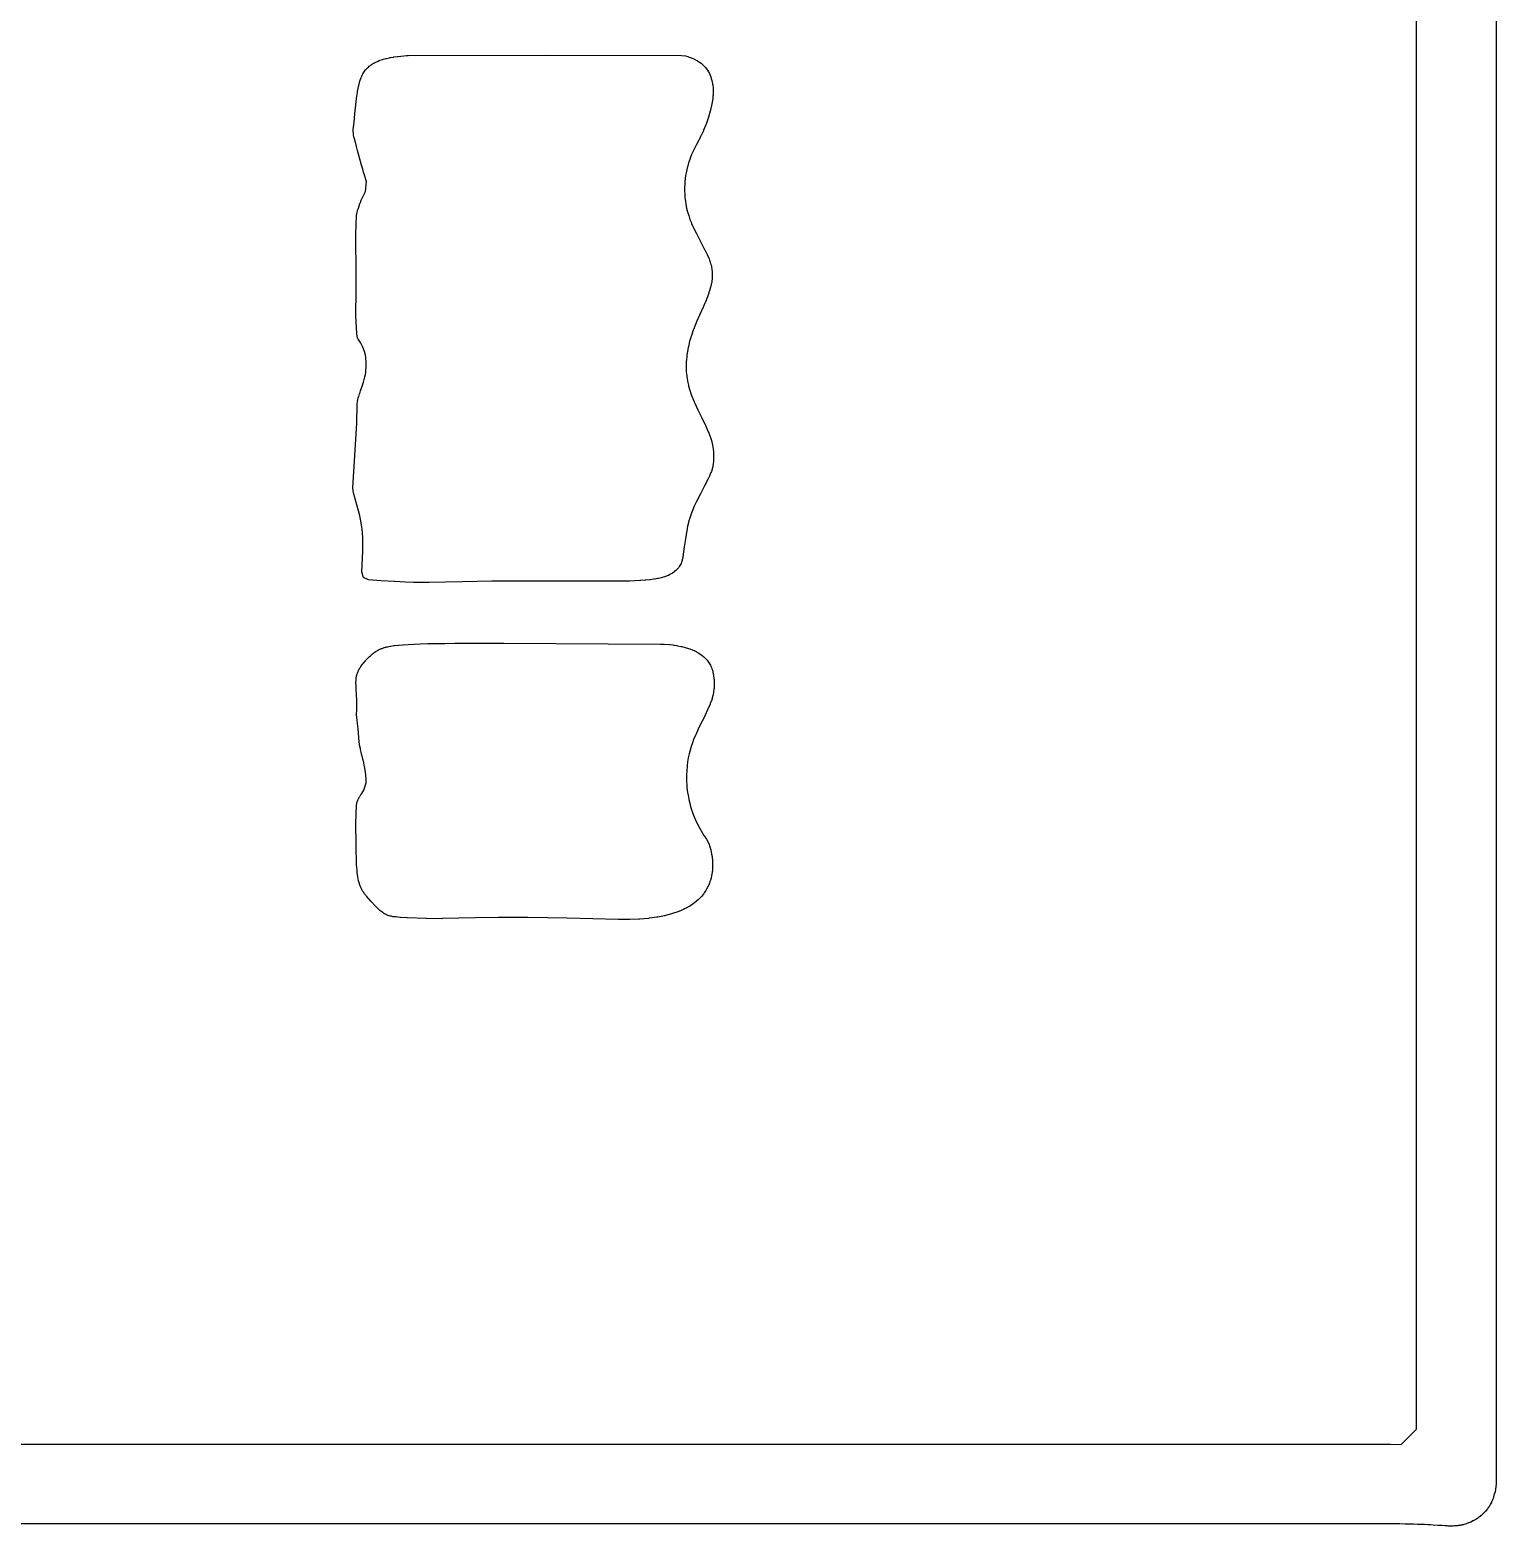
# Model space of a CAD drawing. Header units: millimetres. Extents: x 73.6 to 173.5, y -158 to -94.8.
# Drawn here: x 169.609 to 173, y -141.14 to -137.679 of the extents above; entities that cross this region are included whole.
import ezdxf

# ---------------------------------------------------------------- set-up
doc = ezdxf.new("R2010")
doc.units = ezdxf.units.MM
doc.layers.add('F.Mask', color=201, linetype='CONTINUOUS', true_color=0xd864ff)

msp = doc.modelspace()

# ---------------------------------------------------------------- linework, layer by layer
at = {"layer": 'F.Mask', "linetype": 'CONTINUOUS'}
for p, q in [((172.815741, -140.915446), (172.815741, -135.568251)), ((172.999747, -135.565661), (172.999747, -141.042421)), ((170.384101, -137.773323), (170.385648, -137.771343)), ((170.385648, -137.771343), (170.387875, -137.768761)), ((170.387875, -137.768761), (170.389653, -137.766894)), ((170.389653, -137.766894), (170.391923, -137.764715)), ((170.391923, -137.764715), (170.393922, -137.762961)), ((170.393922, -137.762961), (170.39662, -137.76082)), ((170.39662, -137.76082), (170.398993, -137.759119)), ((170.398993, -137.759119), (170.401526, -137.757465)), ((170.401526, -137.757465), (170.404491, -137.755706)), ((170.404491, -137.755706), (170.406955, -137.754376)), ((170.406955, -137.754376), (170.41058, -137.752601)), ((170.41058, -137.752601), (170.412859, -137.751584)), ((170.412859, -137.751584), (170.41719, -137.749832)), ((170.41719, -137.749832), (170.419329, -137.749049)), ((170.419329, -137.749049), (170.424453, -137.747361)), ((170.424453, -137.747361), (170.426315, -137.746805)), ((170.426315, -137.746805), (170.432341, -137.745189)), ((170.432341, -137.745189), (170.43387, -137.744817)), ((170.43387, -137.744817), (170.440789, -137.743303)), ((170.440789, -137.743303), (170.442134, -137.743038)), ((170.442134, -137.743038), (170.449903, -137.741669)), ((170.449903, -137.741669), (170.451067, -137.741486)), ((170.451067, -137.741486), (170.459506, -137.740302)), ((170.459506, -137.740302), (170.461012, -137.740125)), ((170.461012, -137.740125), (170.480474, -137.738267)), ((170.480474, -137.738267), (170.483686, -137.73811)), ((170.483686, -137.73811), (170.799288, -137.737253)), ((170.799288, -137.737253), (170.799315, -137.737253)), ((170.799315, -137.737253), (171.116228, -137.738055)), ((171.116228, -137.738055), (171.125011, -137.739202)), ((171.125011, -137.739202), (171.130782, -137.740719)), ((171.130782, -137.740719), (171.134019, -137.741741)), ((171.134019, -137.741741), (171.140833, -137.744264)), ((171.140833, -137.744264), (171.144294, -137.745761)), ((171.144294, -137.745761), (171.149857, -137.748533)), ((171.149857, -137.748533), (171.15337, -137.750546)), ((171.15337, -137.750546), (171.157831, -137.753456)), ((171.157831, -137.753456), (171.161319, -137.756056)), ((171.161319, -137.756056), (171.164901, -137.75909)), ((171.164901, -137.75909), (171.168088, -137.762158)), ((171.168088, -137.762158), (171.171029, -137.76537)), ((171.171029, -137.76537), (171.173777, -137.768779)), ((171.173777, -137.768779), (171.176199, -137.7722)), ((170.369716, -137.807203), (170.372337, -137.797429)), ((170.372337, -137.797429), (170.373182, -137.794725)), ((170.373182, -137.794725), (170.374408, -137.791293)), ((170.374408, -137.791293), (170.375274, -137.789107)), ((170.375274, -137.789107), (170.376668, -137.78591)), ((170.376668, -137.78591), (170.37785, -137.78346)), ((170.37785, -137.78346), (170.379292, -137.78075)), ((170.379292, -137.78075), (170.380758, -137.778252)), ((170.380758, -137.778252), (170.382256, -137.775923)), ((170.382256, -137.775923), (170.384101, -137.773323)), ((171.176199, -137.7722), (171.178448, -137.775828)), ((171.178448, -137.775828), (171.180471, -137.779583)), ((171.180471, -137.779583), (171.18216, -137.783201)), ((171.18216, -137.783201), (171.183835, -137.787394)), ((171.183835, -137.787394), (171.185018, -137.79088)), ((171.185018, -137.79088), (171.186345, -137.795588)), ((171.186345, -137.795588), (171.187086, -137.798783)), ((171.187086, -137.798783), (171.188039, -137.803998)), ((171.188039, -137.803998), (171.18844, -137.806862)), ((170.361009, -137.872826), (170.364665, -137.838168)), ((170.364665, -137.838168), (170.364788, -137.837152)), ((170.364788, -137.837152), (170.36667, -137.823266)), ((170.36667, -137.823266), (170.36694, -137.821578)), ((170.36694, -137.821578), (170.3691, -137.809924)), ((170.3691, -137.809924), (170.369716, -137.807203)), ((171.187942, -137.840631), (171.186917, -137.847378)), ((171.188161, -137.838895), (171.187942, -137.840631)), ((171.188847, -137.832084), (171.188161, -137.838895)), ((171.18844, -137.806862), (171.189, -137.812563)), ((171.188989, -137.830119), (171.188847, -137.832084)), ((171.189269, -137.823594), (171.188989, -137.830119)), ((171.189, -137.812563), (171.189159, -137.815203)), ((171.189159, -137.815203), (171.189293, -137.821298)), ((171.189293, -137.821298), (171.189269, -137.823594)), ((170.358826, -137.893017), (170.361009, -137.872826)), ((171.182672, -137.866666), (171.178446, -137.880988)), ((171.183285, -137.86428), (171.182672, -137.866666)), ((171.186509, -137.849583), (171.183285, -137.86428)), ((171.186917, -137.847378), (171.186509, -137.849583)), ((170.356796, -137.909276), (170.358826, -137.893017)), ((170.357647, -137.922326), (170.356796, -137.909276)), ((171.172346, -137.898091), (171.16715, -137.910746)), ((171.172928, -137.896578), (171.172346, -137.898091)), ((171.177833, -137.882869), (171.172928, -137.896578)), ((171.178446, -137.880988), (171.177833, -137.882869)), ((170.359157, -137.928131), (170.357647, -137.922326)), ((170.359158, -137.928131), (170.359157, -137.928131)), ((170.359196, -137.928277), (170.359158, -137.928131)), ((170.361898, -137.938571), (170.359196, -137.928277)), ((170.361916, -137.938636), (170.361898, -137.938571)), ((170.364577, -137.94872), (170.361916, -137.938636)), ((171.156166, -137.933989), (171.15021, -137.945122)), ((171.156655, -137.93304), (171.156166, -137.933989)), ((171.161121, -137.924001), (171.156655, -137.93304)), ((171.161574, -137.923046), (171.161121, -137.924001)), ((171.166636, -137.911935), (171.161574, -137.923046)), ((171.16715, -137.910746), (171.166636, -137.911935)), ((170.36463, -137.948923), (170.364577, -137.94872)), ((170.367043, -137.957936), (170.36463, -137.948923)), ((170.367064, -137.958014), (170.367043, -137.957936)), ((170.371548, -137.974571), (170.367064, -137.958014)), ((170.371582, -137.974696), (170.371548, -137.974571)), ((170.375525, -137.988997), (170.371582, -137.974696)), ((171.13588, -137.976433), (171.132949, -137.985074)), ((171.136349, -137.975147), (171.13588, -137.976433)), ((171.139552, -137.966953), (171.136349, -137.975147)), ((171.142863, -137.959437), (171.139552, -137.966953)), ((171.14586, -137.953243), (171.142863, -137.959437)), ((171.15021, -137.945123), (171.14586, -137.953243)), ((171.15021, -137.945122), (171.15021, -137.945123)), ((170.375531, -137.989021), (170.375525, -137.988997)), ((170.378941, -138.00116), (170.375531, -137.989021)), ((170.378954, -138.001202), (170.378941, -138.00116)), ((170.381809, -138.011194), (170.378954, -138.001202)), ((170.381883, -138.01145), (170.381809, -138.011194)), ((170.3873, -138.030116), (170.381883, -138.01145)), ((171.126828, -138.009175), (171.125693, -138.015583)), ((171.129378, -137.997748), (171.126828, -138.009175)), ((171.129786, -137.996131), (171.129378, -137.997748)), ((171.132488, -137.98656), (171.129786, -137.996131)), ((171.132949, -137.985074), (171.132488, -137.98656)), ((170.385201, -138.052773), (170.3873, -138.030116)), ((171.123174, -138.043631), (171.123167, -138.051137)), ((171.123449, -138.036303), (171.123174, -138.043631)), ((171.123989, -138.0292), (171.123449, -138.036303)), ((171.124746, -138.022255), (171.123989, -138.0292)), ((171.125693, -138.015583), (171.124746, -138.022255)), ((170.37088, -138.085114), (170.373056, -138.078967)), ((170.373056, -138.078967), (170.373502, -138.077774)), ((170.373502, -138.077774), (170.37543, -138.072893)), ((170.37543, -138.072893), (170.376035, -138.071456)), ((170.376035, -138.071456), (170.377718, -138.067694)), ((170.377718, -138.067694), (170.378428, -138.0662)), ((170.378428, -138.0662), (170.385201, -138.052773)), ((171.123167, -138.051137), (171.12345, -138.058857)), ((171.12345, -138.058857), (171.124056, -138.066736)), ((171.124056, -138.066736), (171.125003, -138.074774)), ((171.125003, -138.074774), (171.126312, -138.082967)), ((170.362806, -138.151344), (170.364852, -138.108396)), ((170.364852, -138.108396), (170.366182, -138.100374)), ((170.366182, -138.100374), (170.367876, -138.094505)), ((170.367876, -138.094505), (170.368143, -138.093628)), ((170.368143, -138.093628), (170.370514, -138.086201)), ((170.370514, -138.086201), (170.37088, -138.085114)), ((171.126312, -138.082967), (171.128015, -138.091342)), ((171.128015, -138.091342), (171.130129, -138.099806)), ((171.130129, -138.099806), (171.132683, -138.108439)), ((171.132683, -138.108439), (171.135712, -138.117228)), ((171.135712, -138.117228), (171.138938, -138.125411)), ((170.362767, -138.153295), (170.362806, -138.151344)), ((171.138938, -138.125411), (171.139471, -138.126677)), ((171.139471, -138.126677), (171.143221, -138.135043)), ((171.143221, -138.135043), (171.150555, -138.150041)), ((171.150555, -138.150041), (171.15755, -138.163606)), ((170.363462, -138.24547), (170.362767, -138.153295)), ((171.15755, -138.163606), (171.16962, -138.186529)), ((171.16962, -138.186529), (171.170008, -138.187288)), ((171.170008, -138.187288), (171.174675, -138.196722)), ((171.174675, -138.196722), (171.175337, -138.198138)), ((171.175337, -138.198138), (171.179074, -138.206608)), ((171.179074, -138.206608), (171.179751, -138.208252)), ((171.179751, -138.208252), (171.18107, -138.2117)), ((171.18107, -138.2117), (171.181562, -138.213074)), ((171.181562, -138.213074), (171.182729, -138.216543)), ((171.182729, -138.216543), (171.18324, -138.218195)), ((171.18324, -138.218195), (171.184159, -138.221442)), ((170.363388, -138.283173), (170.363462, -138.24547)), ((171.184159, -138.221442), (171.184622, -138.223267)), ((171.184622, -138.223267), (171.185337, -138.226424)), ((171.185337, -138.226424), (171.185711, -138.22832)), ((171.185711, -138.22832), (171.186244, -138.231486)), ((171.186638, -138.255329), (171.186118, -138.259477)), ((171.186244, -138.231486), (171.186533, -138.233588)), ((171.186533, -138.233588), (171.186872, -138.236764)), ((171.186824, -138.253436), (171.186638, -138.255329)), ((171.187091, -138.249682), (171.186824, -138.253436)), ((171.186872, -138.236764), (171.187028, -138.238763)), ((171.187028, -138.238763), (171.187188, -138.242011)), ((171.187176, -138.247684), (171.187091, -138.249682)), ((171.187227, -138.24427), (171.187176, -138.247684)), ((171.187188, -138.242011), (171.187227, -138.24427)), ((170.363063, -138.338281), (170.363388, -138.283173)), ((171.179258, -138.287406), (171.177061, -138.293791)), ((171.179608, -138.286333), (171.179258, -138.287406)), ((171.181467, -138.280317), (171.179608, -138.286333)), ((171.181816, -138.279104), (171.181467, -138.280317)), ((171.183282, -138.273625), (171.181816, -138.279104)), ((171.183609, -138.272299), (171.183282, -138.273625)), ((171.184738, -138.267293), (171.183609, -138.272299)), ((171.185058, -138.265705), (171.184738, -138.267293)), ((171.185855, -138.261215), (171.185058, -138.265705)), ((171.186118, -138.259477), (171.185855, -138.261215)), ((171.166547, -138.319833), (171.157891, -138.338581)), ((171.166918, -138.319001), (171.166547, -138.319833)), ((171.170399, -138.31089), (171.166918, -138.319001)), ((171.170689, -138.310193), (171.170399, -138.31089)), ((171.173732, -138.30267), (171.170689, -138.310193)), ((171.174078, -138.301783), (171.173732, -138.30267)), ((171.176698, -138.294799), (171.174078, -138.301783)), ((171.177061, -138.293791), (171.176698, -138.294799)), ((170.363101, -138.340126), (170.363063, -138.338281)), ((170.365015, -138.381464), (170.363101, -138.340126)), ((171.149714, -138.356778), (171.143637, -138.37207)), ((171.150249, -138.355517), (171.149714, -138.356778)), ((171.157891, -138.338581), (171.150249, -138.355517)), ((170.367205, -138.391499), (170.365015, -138.381464)), ((170.367626, -138.392374), (170.367205, -138.391499)), ((170.367642, -138.392401), (170.367626, -138.392374)), ((170.36848, -138.393807), (170.367642, -138.392401)), ((170.37195, -138.39933), (170.36848, -138.393807)), ((171.137762, -138.389346), (171.133981, -138.402772)), ((171.138239, -138.387811), (171.137762, -138.389346)), ((171.143117, -138.373482), (171.138239, -138.387811)), ((171.143637, -138.37207), (171.143117, -138.373482)), ((170.374228, -138.403127), (170.37195, -138.39933)), ((170.376203, -138.406718), (170.374228, -138.403127)), ((170.376925, -138.408117), (170.376203, -138.406718)), ((170.378495, -138.411365), (170.376925, -138.408117)), ((170.379246, -138.413049), (170.378495, -138.411365)), ((170.380734, -138.416683), (170.379246, -138.413049)), ((170.381442, -138.418596), (170.380734, -138.416683)), ((170.3828, -138.422683), (170.381442, -138.418596)), ((170.383401, -138.42473), (170.3828, -138.422683)), ((170.384558, -138.429272), (170.383401, -138.42473)), ((171.130443, -138.418786), (171.12857, -138.430571)), ((171.13078, -138.41701), (171.130443, -138.418786)), ((171.133567, -138.404421), (171.13078, -138.41701)), ((171.133981, -138.402772), (171.133567, -138.404421)), ((170.385049, -138.43157), (170.384558, -138.429272)), ((170.385944, -138.436738), (170.385049, -138.43157)), ((170.38625, -138.439038), (170.385944, -138.436738)), ((170.386807, -138.444942), (170.38625, -138.439038)), ((170.386461, -138.465032), (170.386854, -138.46001)), ((170.386936, -138.447295), (170.386807, -138.444942)), ((170.386854, -138.46001), (170.387021, -138.456048)), ((170.387044, -138.454323), (170.386936, -138.447295)), ((170.387021, -138.456048), (170.387044, -138.454323)), ((171.12715, -138.445392), (171.126806, -138.455854)), ((171.126806, -138.455854), (171.126806, -138.457805)), ((171.126806, -138.457805), (171.127123, -138.467679)), ((171.127271, -138.443515), (171.12715, -138.445392)), ((171.128334, -138.432418), (171.127271, -138.443515)), ((171.12857, -138.430571), (171.128334, -138.432418)), ((170.378748, -138.500538), (170.380808, -138.494039)), ((170.380808, -138.494039), (170.381736, -138.490798)), ((170.381736, -138.490798), (170.382582, -138.487532)), ((170.382582, -138.487532), (170.383915, -138.481579)), ((170.383915, -138.481579), (170.385003, -138.475821)), ((170.385003, -138.475821), (170.385836, -138.470325)), ((170.385836, -138.470325), (170.386461, -138.465032)), ((171.127123, -138.467679), (171.127242, -138.469553)), ((171.127242, -138.469553), (171.128142, -138.479021)), ((171.128142, -138.479021), (171.128374, -138.48086)), ((171.128374, -138.48086), (171.129802, -138.489908)), ((171.129802, -138.489908), (171.130119, -138.491603)), ((171.130119, -138.491603), (171.132035, -138.500417)), ((170.367842, -138.533583), (170.368504, -138.531046)), ((170.368504, -138.531046), (170.368746, -138.530165)), ((170.368746, -138.530165), (170.369503, -138.527558)), ((170.369503, -138.527558), (170.369785, -138.526634)), ((170.369785, -138.526634), (170.371653, -138.520781)), ((170.371653, -138.520781), (170.371939, -138.519923)), ((170.371939, -138.519923), (170.374074, -138.513797)), ((170.374074, -138.513797), (170.374112, -138.51369)), ((170.374112, -138.51369), (170.378748, -138.500538)), ((171.132035, -138.500417), (171.132427, -138.502011)), ((171.132427, -138.502011), (171.134782, -138.510564)), ((171.134782, -138.510564), (171.135206, -138.511966)), ((171.135206, -138.511966), (171.137884, -138.520115)), ((171.137884, -138.520115), (171.138496, -138.521804)), ((171.138496, -138.521804), (171.145275, -138.538906)), ((170.365015, -138.588567), (170.366062, -138.544511)), ((170.366062, -138.544511), (170.366702, -138.538629)), ((170.366702, -138.538629), (170.366795, -138.538154)), ((170.366795, -138.538154), (170.367018, -138.537102)), ((170.367018, -138.537102), (170.367605, -138.534552)), ((170.367605, -138.534552), (170.367842, -138.533583)), ((171.145275, -138.538906), (171.145964, -138.540508)), ((171.145964, -138.540508), (171.153911, -138.557585)), ((171.153911, -138.557585), (171.162572, -138.574975)), ((170.356298, -138.737976), (170.365015, -138.588567)), ((171.162572, -138.574975), (171.162588, -138.575007)), ((171.162588, -138.575007), (171.170683, -138.591565)), ((171.170683, -138.591565), (171.171318, -138.592937)), ((171.171318, -138.592937), (171.178086, -138.608386)), ((171.178086, -138.608386), (171.179114, -138.611012)), ((171.179114, -138.611012), (171.184371, -138.626203)), ((171.184371, -138.626203), (171.185188, -138.628911)), ((171.185188, -138.628911), (171.186946, -138.635725)), ((171.186946, -138.635725), (171.187459, -138.63803)), ((171.187459, -138.63803), (171.188795, -138.645155)), ((171.188795, -138.645155), (171.18917, -138.647649)), ((171.18917, -138.647649), (171.189986, -138.654786)), ((171.189986, -138.654786), (171.190191, -138.657538)), ((171.190437, -138.667677), (171.190094, -138.675252)), ((171.190191, -138.657538), (171.190451, -138.664851)), ((171.190451, -138.664851), (171.190437, -138.667677)), ((171.184281, -138.702295), (171.181926, -138.708029)), ((171.185085, -138.700135), (171.184281, -138.702295)), ((171.186715, -138.695273), (171.185085, -138.700135)), ((171.187367, -138.693096), (171.186715, -138.695273)), ((171.187739, -138.691685), (171.187367, -138.693096)), ((171.188173, -138.689829), (171.187739, -138.691685)), ((171.188392, -138.688764), (171.188173, -138.689829)), ((171.188834, -138.686105), (171.188392, -138.688764)), ((171.189851, -138.678077), (171.188834, -138.686105)), ((171.190094, -138.675252), (171.189851, -138.678077)), ((170.357562, -138.74951), (170.356298, -138.737976)), ((171.169385, -138.733623), (171.159943, -138.751626)), ((171.169581, -138.733242), (171.169385, -138.733623)), ((171.17775, -138.71711), (171.169581, -138.733242)), ((171.17827, -138.716035), (171.17775, -138.71711)), ((171.181357, -138.709337), (171.17827, -138.716035)), ((171.181926, -138.708029), (171.181357, -138.709337)), ((170.365466, -138.77735), (170.357562, -138.74951)), ((171.150314, -138.770842), (171.145729, -138.780736)), ((171.159943, -138.751626), (171.150314, -138.770842)), ((170.36906, -138.79099), (170.365466, -138.77735)), ((170.372025, -138.803111), (170.36906, -138.79099)), ((170.374392, -138.814111), (170.372025, -138.803111)), ((171.137303, -138.801657), (171.134379, -138.810497)), ((171.137769, -138.80035), (171.137303, -138.801657)), ((171.14141, -138.790843), (171.137769, -138.80035)), ((171.145729, -138.780736), (171.14141, -138.790843)), ((170.376236, -138.824262), (170.374392, -138.814111)), ((170.377591, -138.833862), (170.376236, -138.824262)), ((170.378523, -138.843197), (170.377591, -138.833862)), ((170.379065, -138.852575), (170.378523, -138.843197)), ((171.129265, -138.831841), (171.125385, -138.856122)), ((171.130197, -138.826723), (171.129265, -138.831841)), ((171.131175, -138.822285), (171.130197, -138.826723)), ((171.131516, -138.820898), (171.131175, -138.822285)), ((171.133905, -138.812076), (171.131516, -138.820898)), ((171.134379, -138.810497), (171.133905, -138.812076)), ((170.378856, -138.884205), (170.379194, -138.872763)), ((170.379266, -138.862343), (170.379065, -138.852575)), ((170.379194, -138.872763), (170.379266, -138.862343)), ((171.122597, -138.87464), (171.119156, -138.897514)), ((171.125385, -138.856122), (171.122597, -138.87464)), ((170.376521, -138.933517), (170.378856, -138.884205)), ((171.11516, -138.912892), (171.113925, -138.915405)), ((171.115165, -138.912882), (171.11516, -138.912892)), ((171.116153, -138.910386), (171.115165, -138.912882)), ((171.116262, -138.910078), (171.116153, -138.910386)), ((171.11703, -138.907612), (171.116262, -138.910078)), ((171.117234, -138.906859), (171.11703, -138.907612)), ((171.117759, -138.90464), (171.117234, -138.906859)), ((171.118844, -138.89928), (171.117759, -138.90464)), ((171.119156, -138.897514), (171.118844, -138.89928)), ((170.380675, -138.945352), (170.376521, -138.933517)), ((170.392557, -138.951173), (170.380675, -138.945352)), ((171.061141, -138.948021), (171.053786, -138.949323)), ((171.062957, -138.947651), (171.061141, -138.948021)), ((171.069212, -138.946204), (171.062957, -138.947651)), ((171.071268, -138.945661), (171.069212, -138.946204)), ((171.076523, -138.9441), (171.071268, -138.945661)), ((171.078984, -138.943269), (171.076523, -138.9441)), ((171.083217, -138.941661), (171.078984, -138.943269)), ((171.08598, -138.940471), (171.083217, -138.941661)), ((171.089287, -138.938874), (171.08598, -138.940471)), ((171.092345, -138.937204), (171.089287, -138.938874)), ((171.094889, -138.935644), (171.092345, -138.937204)), ((171.097987, -138.933506), (171.094889, -138.935644)), ((171.099972, -138.931972), (171.097987, -138.933506)), ((171.103021, -138.929323), (171.099972, -138.931972)), ((171.104633, -138.927749), (171.103021, -138.929323)), ((171.107315, -138.924816), (171.104633, -138.927749)), ((171.108967, -138.922788), (171.107315, -138.924816)), ((171.110892, -138.920186), (171.108967, -138.922788)), ((171.112307, -138.918076), (171.110892, -138.920186)), ((171.113925, -138.915405), (171.112307, -138.918076)), ((170.420723, -138.952945), (170.392557, -138.951173)), ((170.420909, -138.952957), (170.420723, -138.952945)), ((170.452599, -138.954787), (170.420908, -138.952957)), ((170.420908, -138.952957), (170.420909, -138.952957)), ((170.452936, -138.954805), (170.452599, -138.954787)), ((170.477464, -138.956054), (170.452936, -138.954805)), ((170.477721, -138.956066), (170.477464, -138.956054)), ((170.496152, -138.956833), (170.477721, -138.956066)), ((170.496681, -138.956852), (170.496152, -138.956833)), ((170.510028, -138.957246), (170.496681, -138.956852)), ((170.510596, -138.957258), (170.510028, -138.957246)), ((170.51979, -138.957371), (170.510596, -138.957258)), ((170.520587, -138.957373), (170.51979, -138.957371)), ((170.526914, -138.957323), (170.520587, -138.957373)), ((170.527582, -138.957312), (170.526914, -138.957323)), ((170.532328, -138.9572), (170.527582, -138.957312)), ((170.532409, -138.957198), (170.532328, -138.9572)), ((170.608581, -138.955298), (170.532409, -138.957198)), ((170.677831, -138.954181), (170.608581, -138.955298)), ((170.740347, -138.953671), (170.677831, -138.954181)), ((170.79645, -138.953613), (170.740347, -138.953671)), ((170.965016, -138.954247), (170.79645, -138.953613)), ((170.965779, -138.954242), (170.965016, -138.954247)), ((170.994977, -138.953769), (170.965779, -138.954242)), ((170.995828, -138.953745), (170.994977, -138.953769)), ((171.020733, -138.952685), (170.995828, -138.953745)), ((171.021784, -138.952624), (171.020733, -138.952685)), ((171.032251, -138.951856), (171.021784, -138.952624)), ((171.033215, -138.951772), (171.032251, -138.951856)), ((171.042725, -138.950825), (171.033215, -138.951772)), ((171.043962, -138.95068), (171.042725, -138.950825)), ((171.052409, -138.949537), (171.043962, -138.95068)), ((171.053786, -138.949323), (171.052409, -138.949537)), ((170.401528, -139.122162), (170.40374, -139.120351)), ((170.40374, -139.120351), (170.40556, -139.118957)), ((170.40556, -139.118957), (170.407606, -139.117494)), ((170.407606, -139.117494), (170.409714, -139.116098)), ((170.409714, -139.116098), (170.411952, -139.114728)), ((170.411952, -139.114728), (170.413942, -139.113598)), ((170.413942, -139.113598), (170.414719, -139.113189)), ((170.414719, -139.113189), (170.41592, -139.112586)), ((170.41592, -139.112586), (170.417107, -139.112017)), ((170.417107, -139.112017), (170.418438, -139.111411)), ((170.418438, -139.111411), (170.419743, -139.110848)), ((170.419743, -139.110848), (170.420953, -139.110352)), ((170.420953, -139.110352), (170.422456, -139.109771)), ((170.422456, -139.109771), (170.423656, -139.109331)), ((170.423656, -139.109331), (170.425386, -139.108733)), ((170.425386, -139.108733), (170.426597, -139.10834)), ((170.426597, -139.10834), (170.428503, -139.10776)), ((170.428503, -139.10776), (170.429492, -139.107473)), ((170.429492, -139.107473), (170.431684, -139.10687)), ((170.431684, -139.10687), (170.432806, -139.10658)), ((170.432806, -139.10658), (170.435015, -139.106047)), ((170.435015, -139.106047), (170.436361, -139.10575)), ((170.436361, -139.10575), (170.442458, -139.104527)), ((170.442458, -139.104527), (170.443905, -139.104268)), ((170.443905, -139.104268), (170.451036, -139.103151)), ((170.451036, -139.103151), (170.452224, -139.102986)), ((170.452224, -139.102986), (170.46068, -139.101966)), ((170.46068, -139.101966), (170.461674, -139.101861)), ((170.461674, -139.101861), (170.471654, -139.100954)), ((170.471654, -139.100954), (170.472292, -139.100903)), ((170.472292, -139.100903), (170.483736, -139.100105)), ((170.483736, -139.100105), (170.484323, -139.10007)), ((170.484323, -139.10007), (170.49741, -139.099387)), ((170.49741, -139.099387), (170.497805, -139.099369)), ((170.497805, -139.099369), (170.51268, -139.098804)), ((170.51268, -139.098804), (170.512846, -139.098798)), ((170.512846, -139.098798), (170.529529, -139.098343)), ((170.529529, -139.098343), (170.529637, -139.098341)), ((170.529637, -139.098341), (170.548243, -139.098002)), ((170.548243, -139.098002), (170.548242, -139.098001)), ((170.548242, -139.098001), (170.548273, -139.098001)), ((170.548273, -139.098001), (170.548274, -139.098002)), ((170.548274, -139.098002), (170.568848, -139.097755)), ((170.568848, -139.097755), (170.568847, -139.097754)), ((170.568847, -139.097754), (170.568873, -139.097754)), ((170.568873, -139.097754), (170.568874, -139.097755)), ((170.568874, -139.097755), (170.591524, -139.097597)), ((170.591523, -139.097596), (170.591644, -139.097595)), ((170.591524, -139.097597), (170.591523, -139.097596)), ((170.591644, -139.097595), (170.643527, -139.097519)), ((170.643527, -139.097519), (170.643549, -139.097519)), ((170.643549, -139.097519), (170.70516, -139.097704)), ((170.70516, -139.097704), (170.705199, -139.097705)), ((170.705199, -139.097705), (171.067596, -139.099632)), ((171.067596, -139.099632), (171.068259, -139.099641)), ((171.068259, -139.099641), (171.074687, -139.099772)), ((171.074687, -139.099772), (171.076264, -139.09984)), ((171.076264, -139.09984), (171.088072, -139.100619)), ((171.088072, -139.100619), (171.089686, -139.100763)), ((171.089686, -139.100763), (171.09661, -139.101542)), ((171.09661, -139.101542), (171.097969, -139.101723)), ((171.097969, -139.101723), (171.105546, -139.102882)), ((171.105546, -139.102882), (171.107199, -139.103174)), ((171.107199, -139.103174), (171.115064, -139.104751)), ((171.115064, -139.104751), (171.116989, -139.105193)), ((171.116989, -139.105193), (171.124902, -139.10724)), ((171.124902, -139.10724), (171.1271, -139.107887)), ((171.1271, -139.107887), (171.135102, -139.11053)), ((171.135102, -139.11053), (171.136939, -139.111194)), ((171.136939, -139.111194), (171.140372, -139.112547)), ((171.140372, -139.112547), (171.141771, -139.113134)), ((171.141771, -139.113134), (171.145254, -139.114687)), ((171.145254, -139.114687), (171.146703, -139.115373)), ((171.146703, -139.115373), (171.149989, -139.117021)), ((171.149989, -139.117021), (171.151614, -139.117891)), ((171.151614, -139.117891), (171.154698, -139.119647)), ((171.154698, -139.119647), (171.156351, -139.12065)), ((171.156351, -139.12065), (171.159154, -139.122457)), ((170.371395, -139.156405), (170.372335, -139.154808)), ((170.372335, -139.154808), (170.373517, -139.152915)), ((170.373517, -139.152915), (170.374516, -139.151405)), ((170.374516, -139.151405), (170.375997, -139.149289)), ((170.375997, -139.149289), (170.376917, -139.148034)), ((170.376917, -139.148034), (170.378612, -139.145827)), ((170.378612, -139.145827), (170.379921, -139.144224)), ((170.379921, -139.144224), (170.385011, -139.138346)), ((170.385011, -139.138346), (170.386459, -139.136773)), ((170.386459, -139.136773), (170.393205, -139.129877)), ((170.393205, -139.129877), (170.394029, -139.129061)), ((170.394029, -139.129061), (170.396898, -139.126314)), ((170.396898, -139.126314), (170.397595, -139.125665)), ((170.397595, -139.125665), (170.400241, -139.123271)), ((170.400241, -139.123271), (170.401528, -139.122162)), ((171.159154, -139.122457), (171.161016, -139.123745)), ((171.161016, -139.123745), (171.163549, -139.12562)), ((171.163549, -139.12562), (171.165372, -139.127067)), ((171.165372, -139.127067), (171.16769, -139.129037)), ((171.16769, -139.129037), (171.169542, -139.130728)), ((171.169542, -139.130728), (171.171557, -139.132705)), ((171.171557, -139.132705), (171.173457, -139.134722)), ((171.173457, -139.134722), (171.175216, -139.136744)), ((171.175216, -139.136744), (171.177043, -139.139029)), ((171.177043, -139.139029), (171.178549, -139.141083)), ((171.178549, -139.141083), (171.180272, -139.143667)), ((171.180272, -139.143667), (171.18159, -139.145847)), ((171.18159, -139.145847), (171.183092, -139.148603)), ((171.183092, -139.148603), (171.184215, -139.150904)), ((171.184215, -139.150904), (171.185513, -139.153909)), ((171.185513, -139.153909), (171.186456, -139.156405)), ((170.363322, -139.187345), (170.36341, -139.18485)), ((170.363323, -139.192493), (170.363322, -139.187345)), ((170.36341, -139.18485), (170.363687, -139.180943)), ((170.363687, -139.180943), (170.364114, -139.177442)), ((170.364114, -139.177442), (170.364712, -139.17398)), ((170.364712, -139.17398), (170.365348, -139.171056)), ((170.365348, -139.171056), (170.365575, -139.17019)), ((170.365575, -139.17019), (170.36622, -139.168022)), ((170.36622, -139.168022), (170.366645, -139.166753)), ((170.366645, -139.166753), (170.367418, -139.164665)), ((170.367418, -139.164665), (170.367985, -139.163273)), ((170.367985, -139.163273), (170.368781, -139.161469)), ((170.368781, -139.161469), (170.369502, -139.159955)), ((170.369502, -139.159955), (170.370479, -139.158058)), ((170.370479, -139.158058), (170.371395, -139.156405)), ((171.186456, -139.156405), (171.187451, -139.159456)), ((171.187451, -139.159456), (171.188282, -139.16246)), ((171.188282, -139.16246), (171.188903, -139.165104)), ((171.188903, -139.165104), (171.190046, -139.170983)), ((171.190046, -139.170983), (171.190414, -139.173278)), ((171.190414, -139.173278), (171.191143, -139.179025)), ((171.191143, -139.179025), (171.19136, -139.181352)), ((171.19136, -139.181352), (171.191688, -139.186879)), ((171.191688, -139.186879), (171.191748, -139.189209)), ((171.191748, -139.189209), (171.191708, -139.194492)), ((170.363358, -139.194025), (170.363323, -139.192493)), ((170.363658, -139.200606), (170.363358, -139.194025)), ((170.363685, -139.201086), (170.363658, -139.200606)), ((170.364746, -139.218049), (170.363685, -139.201086)), ((170.365206, -139.228058), (170.364746, -139.218049)), ((171.187174, -139.223512), (171.18672, -139.225121)), ((171.188513, -139.218293), (171.187174, -139.223512)), ((171.188929, -139.216467), (171.188513, -139.218293)), ((171.189951, -139.211358), (171.188929, -139.216467)), ((171.1903, -139.209283), (171.189951, -139.211358)), ((171.191003, -139.204162), (171.1903, -139.209283)), ((171.191237, -139.201944), (171.191003, -139.204162)), ((171.191614, -139.196816), (171.191237, -139.201944)), ((171.191708, -139.194492), (171.191614, -139.196816)), ((170.36471, -139.26266), (170.365262, -139.251519)), ((170.365414, -139.239114), (170.365206, -139.228058)), ((170.365262, -139.251519), (170.365414, -139.239114)), ((171.17657, -139.25183), (171.170819, -139.263956)), ((171.177241, -139.250323), (171.17657, -139.25183)), ((171.182079, -139.238741), (171.177241, -139.250323)), ((171.182736, -139.237046), (171.182079, -139.238741)), ((171.184609, -139.231824), (171.182736, -139.237046)), ((171.18508, -139.230411), (171.184609, -139.231824)), ((171.18672, -139.225121), (171.18508, -139.230411)), ((170.365003, -139.269221), (170.36471, -139.26266)), ((170.365833, -139.275153), (170.365003, -139.269221)), ((170.366801, -139.282802), (170.365833, -139.275153)), ((170.36817, -139.295715), (170.366801, -139.282802)), ((171.15719, -139.291204), (171.150493, -139.305369)), ((171.163986, -139.277599), (171.15719, -139.291204)), ((171.1705, -139.264611), (171.163986, -139.277599)), ((171.170819, -139.263956), (171.1705, -139.264611)), ((170.369834, -139.31549), (170.36817, -139.295715)), ((170.369926, -139.316434), (170.369834, -139.31549)), ((170.370878, -139.324966), (170.369926, -139.316434)), ((170.371026, -139.326125), (170.370878, -139.324966)), ((170.371642, -139.330414), (170.371026, -139.326125)), ((171.14126, -139.328151), (171.138521, -139.33625)), ((171.144185, -139.320339), (171.14126, -139.328151)), ((171.150493, -139.305369), (171.144185, -139.320339)), ((170.371766, -139.33121), (170.371642, -139.330414)), ((170.372595, -139.336108), (170.371766, -139.33121)), ((170.372721, -139.3368), (170.372595, -139.336108)), ((170.373811, -139.342416), (170.372721, -139.3368)), ((170.373932, -139.343009), (170.373811, -139.342416)), ((170.375288, -139.349296), (170.373932, -139.343009)), ((170.375419, -139.349879), (170.375288, -139.349296)), ((170.37711, -139.35709), (170.375419, -139.349879)), ((170.377252, -139.357674), (170.37711, -139.35709)), ((170.379338, -139.365936), (170.377252, -139.357674)), ((171.131838, -139.36238), (171.130214, -139.371821)), ((171.13379, -139.353319), (171.131838, -139.36238)), ((171.13603, -139.344618), (171.13379, -139.353319)), ((171.138521, -139.33625), (171.13603, -139.344618)), ((170.381121, -139.373128), (170.379338, -139.365936)), ((170.3826, -139.379694), (170.381121, -139.373128)), ((170.38382, -139.38576), (170.3826, -139.379694)), ((170.384818, -139.391458), (170.38382, -139.38576)), ((170.385577, -139.396712), (170.384818, -139.391458)), ((170.386123, -139.401623), (170.385577, -139.396712)), ((171.128088, -139.39191), (171.127642, -139.402637)), ((171.12889, -139.382311), (171.128088, -139.39191)), ((171.129033, -139.380963), (171.12889, -139.382311)), ((171.130214, -139.371821), (171.129033, -139.380963)), ((170.38174, -139.437121), (170.386594, -139.420708)), ((170.386466, -139.406135), (170.386123, -139.401623)), ((170.386609, -139.409643), (170.386466, -139.406135)), ((170.386594, -139.420708), (170.386634, -139.410994)), ((170.386634, -139.410994), (170.386609, -139.409643)), ((171.127642, -139.402637), (171.127665, -139.413035)), ((171.127665, -139.413035), (171.127712, -139.414645)), ((171.127712, -139.414645), (171.128485, -139.428468)), ((171.128485, -139.428468), (171.128647, -139.43033)), ((171.128647, -139.43033), (171.130184, -139.443274)), ((170.364841, -139.471794), (170.366255, -139.463642)), ((170.366255, -139.463642), (170.366386, -139.463254)), ((170.366386, -139.463254), (170.366653, -139.462527)), ((170.366653, -139.462527), (170.367381, -139.460714)), ((170.367381, -139.460714), (170.367706, -139.459964)), ((170.367706, -139.459964), (170.368446, -139.458373)), ((170.368446, -139.458373), (170.368899, -139.457461)), ((170.368899, -139.457461), (170.369532, -139.456246)), ((170.369532, -139.456246), (170.370072, -139.455259)), ((170.370072, -139.455259), (170.370743, -139.454087)), ((170.370743, -139.454087), (170.371286, -139.453179)), ((170.371286, -139.453179), (170.371979, -139.452069)), ((170.371979, -139.452069), (170.373961, -139.449023)), ((170.373961, -139.449023), (170.374337, -139.448456)), ((170.374337, -139.448456), (170.376638, -139.445066)), ((170.376638, -139.445066), (170.38174, -139.437121)), ((171.130184, -139.443274), (171.13045, -139.445059)), ((171.13045, -139.445059), (171.132642, -139.457219)), ((171.132642, -139.457219), (171.132998, -139.458913)), ((171.132998, -139.458913), (171.135751, -139.470362)), ((170.36281, -139.514433), (170.364841, -139.471794)), ((171.135751, -139.470362), (171.136169, -139.471916)), ((171.136169, -139.471916), (171.139354, -139.482604)), ((171.139354, -139.482604), (171.139835, -139.484077)), ((171.139835, -139.484077), (171.143353, -139.493981)), ((171.143353, -139.493981), (171.14386, -139.495307)), ((171.14386, -139.495307), (171.147593, -139.504424)), ((170.362773, -139.516546), (170.36281, -139.514433)), ((170.363362, -139.561022), (170.362773, -139.516546)), ((171.147593, -139.504424), (171.148143, -139.505685)), ((171.148143, -139.505685), (171.152237, -139.514506)), ((171.152237, -139.514506), (171.156606, -139.523005)), ((171.156606, -139.523005), (171.160486, -139.529885)), ((171.160486, -139.529885), (171.161227, -139.531128)), ((171.161227, -139.531128), (171.168052, -139.541973)), ((170.363362, -139.561055), (170.363362, -139.561022)), ((170.363727, -139.579363), (170.363362, -139.561055)), ((171.168052, -139.541973), (171.168844, -139.543168)), ((171.168844, -139.543168), (171.174253, -139.550915)), ((171.174253, -139.550915), (171.178408, -139.558898)), ((171.178408, -139.558898), (171.180066, -139.563431)), ((171.180066, -139.563431), (171.180863, -139.565886)), ((171.180863, -139.565886), (171.182942, -139.573181)), ((170.363742, -139.579991), (170.363727, -139.579363)), ((170.364209, -139.595613), (170.363742, -139.579991)), ((170.364232, -139.596237), (170.364209, -139.595613)), ((170.364846, -139.609643), (170.364232, -139.596237)), ((171.182942, -139.573181), (171.183523, -139.575528)), ((171.183523, -139.575528), (171.185555, -139.585138)), ((171.185555, -139.585138), (171.186047, -139.588076)), ((171.186047, -139.588076), (171.187457, -139.599447)), ((171.187457, -139.599447), (171.187684, -139.602096)), ((171.187684, -139.602096), (171.187947, -139.607595)), ((170.364882, -139.610302), (170.364846, -139.609643)), ((170.365257, -139.616175), (170.364882, -139.610302)), ((170.365299, -139.616761), (170.365257, -139.616175)), ((170.365715, -139.62202), (170.365299, -139.616761)), ((170.36577, -139.622648), (170.365715, -139.62202)), ((170.366234, -139.627466), (170.36577, -139.622648)), ((170.366321, -139.628273), (170.366234, -139.627466)), ((170.366843, -139.632654), (170.366321, -139.628273)), ((170.366944, -139.633417), (170.366843, -139.632654)), ((170.367506, -139.63733), (170.366944, -139.633417)), ((170.367675, -139.638387), (170.367506, -139.63733)), ((170.368269, -139.641775), (170.367675, -139.638387)), ((171.185795, -139.634747), (171.18448, -139.640636)), ((171.186274, -139.632132), (171.185795, -139.634747)), ((171.187134, -139.62617), (171.186274, -139.632132)), ((171.187398, -139.623738), (171.187134, -139.62617)), ((171.187838, -139.617755), (171.187398, -139.623738)), ((171.187931, -139.615506), (171.187838, -139.617755)), ((171.187985, -139.60959), (171.187931, -139.615506)), ((171.187947, -139.607595), (171.187985, -139.60959)), ((170.36849, -139.642923), (170.368269, -139.641775)), ((170.369134, -139.645974), (170.36849, -139.642923)), ((170.369422, -139.647228), (170.369134, -139.645974)), ((170.370065, -139.649798), (170.369422, -139.647228)), ((170.370485, -139.651335), (170.370065, -139.649798)), ((170.371155, -139.653581), (170.370485, -139.651335)), ((170.37165, -139.655114), (170.371155, -139.653581)), ((170.372378, -139.657197), (170.37165, -139.655114)), ((170.372925, -139.658657), (170.372378, -139.657197)), ((170.373668, -139.660509), (170.372925, -139.658657)), ((170.374374, -139.662147), (170.373668, -139.660509)), ((170.375129, -139.663782), (170.374374, -139.662147)), ((170.375901, -139.665346), (170.375129, -139.663782)), ((170.37675, -139.66696), (170.375901, -139.665346)), ((170.377592, -139.66847), (170.37675, -139.66696)), ((170.378549, -139.67009), (170.377592, -139.66847)), ((170.379369, -139.671412), (170.378549, -139.67009)), ((170.380471, -139.673104), (170.379369, -139.671412)), ((170.381274, -139.674284), (170.380471, -139.673104)), ((170.382604, -139.676153), (170.381274, -139.674284)), ((171.168736, -139.674814), (171.166607, -139.677687)), ((171.172365, -139.669356), (171.168736, -139.674814)), ((171.17412, -139.666413), (171.172365, -139.669356)), ((171.177063, -139.660877), (171.17412, -139.666413)), ((171.178491, -139.657849), (171.177063, -139.660877)), ((171.180848, -139.652168), (171.178491, -139.657849)), ((171.181906, -139.649257), (171.180848, -139.652168)), ((171.183716, -139.643488), (171.181906, -139.649257)), ((171.18448, -139.640636), (171.183716, -139.643488)), ((170.383271, -139.677062), (170.382604, -139.676153)), ((170.38478, -139.679048), (170.383271, -139.677062)), ((170.385508, -139.679976), (170.38478, -139.679048)), ((170.387132, -139.681973), (170.385508, -139.679976)), ((170.38784, -139.682816), (170.387132, -139.681973)), ((170.392366, -139.688043), (170.38784, -139.682816)), ((170.392908, -139.688654), (170.392366, -139.688043)), ((170.398293, -139.694588), (170.392908, -139.688654)), ((170.398633, -139.694958), (170.398293, -139.694588)), ((170.408697, -139.705741), (170.398633, -139.694958)), ((170.40939, -139.706463), (170.408697, -139.705741)), ((170.413234, -139.710354), (170.40939, -139.706463)), ((171.132394, -139.707126), (171.123372, -139.711987)), ((171.135091, -139.705514), (171.132394, -139.707126)), ((171.14273, -139.700471), (171.135091, -139.705514)), ((171.145497, -139.698442), (171.14273, -139.700471)), ((171.151895, -139.693249), (171.145497, -139.698442)), ((171.154466, -139.690943), (171.151895, -139.693249)), ((171.159803, -139.68566), (171.154466, -139.690943)), ((171.162205, -139.683029), (171.159803, -139.68566)), ((171.166607, -139.677687), (171.162205, -139.683029)), ((170.414086, -139.711188), (170.413234, -139.710354)), ((170.417298, -139.714223), (170.414086, -139.711188)), ((170.418582, -139.715377), (170.417298, -139.714223)), ((170.421136, -139.71756), (170.418582, -139.715377)), ((170.422965, -139.719019), (170.421136, -139.71756)), ((170.425153, -139.720647), (170.422965, -139.719019)), ((170.426921, -139.721882), (170.425153, -139.720647)), ((170.427377, -139.72218), (170.426921, -139.721882)), ((170.428783, -139.723052), (170.427377, -139.72218)), ((170.429468, -139.723455), (170.428783, -139.723052)), ((170.430799, -139.7242), (170.429468, -139.723455)), ((170.431337, -139.724485), (170.430799, -139.7242)), ((170.433071, -139.725345), (170.431337, -139.724485)), ((170.433613, -139.725596), (170.433071, -139.725345)), ((170.435051, -139.72622), (170.433613, -139.725596)), ((170.435751, -139.726505), (170.435051, -139.72622)), ((170.437271, -139.727083), (170.435751, -139.726505)), ((170.437635, -139.727212), (170.437271, -139.727083)), ((170.439899, -139.727927), (170.437635, -139.727212)), ((170.442113, -139.728544), (170.439899, -139.727927)), ((170.444602, -139.72914), (170.442113, -139.728544)), ((170.447252, -139.729672), (170.444602, -139.72914)), ((170.449363, -139.73003), (170.447252, -139.729672)), ((170.452987, -139.73053), (170.449363, -139.73003)), ((170.454376, -139.730694), (170.452987, -139.73053)), ((170.459285, -139.731174), (170.454376, -139.730694)), ((170.459988, -139.731235), (170.459285, -139.731174)), ((170.465835, -139.731674), (170.459988, -139.731235)), ((170.466555, -139.731722), (170.465835, -139.731674)), ((170.481608, -139.732579), (170.466555, -139.731722)), ((170.482147, -139.732605), (170.481608, -139.732579)), ((170.524739, -139.734314), (170.482147, -139.732605)), ((170.525872, -139.734341), (170.524739, -139.734314)), ((170.561786, -139.734625), (170.525872, -139.734341)), ((170.562856, -139.734618), (170.561786, -139.734625)), ((170.639836, -139.733042), (170.562856, -139.734618)), ((170.691827, -139.732247), (170.639836, -139.733042)), ((170.760402, -139.732147), (170.691827, -139.732247)), ((170.851322, -139.733308), (170.760402, -139.732147)), ((170.970021, -139.736244), (170.851322, -139.733308)), ((170.970556, -139.736253), (170.970021, -139.736244)), ((170.994733, -139.736489), (170.970556, -139.736253)), ((170.996295, -139.73647), (170.994733, -139.736489)), ((171.018013, -139.73574), (170.996295, -139.73647)), ((171.019766, -139.735638), (171.018013, -139.73574)), ((171.039397, -139.734025), (171.019766, -139.735638)), ((171.041265, -139.733822), (171.039397, -139.734025)), ((171.05896, -139.731421), (171.041265, -139.733822)), ((171.060984, -139.731085), (171.05896, -139.731421)), ((171.07681, -139.727976), (171.060984, -139.731085)), ((171.078993, -139.727473), (171.07681, -139.727976)), ((171.092986, -139.723764), (171.078993, -139.727473)), ((171.095349, -139.723047), (171.092986, -139.723764)), ((171.107571, -139.718854), (171.095349, -139.723047)), ((171.1101, -139.717874), (171.107571, -139.718854)), ((171.120663, -139.7133), (171.1101, -139.717874)), ((171.123372, -139.711987), (171.120663, -139.7133)), ((172.780296, -140.950643), (172.815741, -140.915446)), ((144.700378, -140.950418), (172.737396, -140.950418)), ((172.737396, -140.950418), (172.737483, -140.950426)), ((172.737483, -140.950426), (172.737573, -140.950418)), ((172.737573, -140.950418), (172.740457, -140.950423)), ((172.740457, -140.950423), (172.740463, -140.950423)), ((172.740463, -140.950423), (172.74917, -140.95044)), ((172.74917, -140.95044), (172.749173, -140.95044)), ((172.749173, -140.95044), (172.752097, -140.950446)), ((172.752097, -140.950446), (172.752343, -140.95047)), ((172.752343, -140.95047), (172.752594, -140.950448)), ((172.752594, -140.950448), (172.755518, -140.950469)), ((172.755518, -140.950469), (172.755523, -140.950469)), ((172.755523, -140.950469), (172.780296, -140.950643)), ((172.999747, -141.042421), (172.997979, -141.06037)), ((172.984242, -141.093535), (172.984003, -141.093773)), ((172.984297, -141.0934), (172.984242, -141.093535)), ((172.984567, -141.093059), (172.984297, -141.0934)), ((172.985219, -141.092041), (172.984567, -141.093059)), ((172.986077, -141.090358), (172.985219, -141.092041)), ((172.986209, -141.090173), (172.986077, -141.090358)), ((172.986282, -141.089955), (172.986209, -141.090173)), ((172.987676, -141.087221), (172.986282, -141.089955)), ((172.989168, -141.084838), (172.987676, -141.087221)), ((172.989482, -141.083679), (172.989168, -141.084838)), ((172.989807, -141.08304), (172.989482, -141.083679)), ((172.991655, -141.079684), (172.989807, -141.08304)), ((172.991751, -141.079227), (172.991655, -141.079684)), ((172.993411, -141.075973), (172.991751, -141.079227)), ((172.99485, -141.067923), (172.993411, -141.075973)), ((172.997979, -141.06037), (172.99485, -141.067923)), ((172.946205, -141.127781), (172.942726, -141.129827)), ((172.946406, -141.127691), (172.946205, -141.127781)), ((172.9474, -141.127403), (172.946406, -141.127691)), ((172.948165, -141.126904), (172.9474, -141.127403)), ((172.948769, -141.126634), (172.948165, -141.126904)), ((172.949128, -141.126321), (172.948769, -141.126634)), ((172.951308, -141.125294), (172.949128, -141.126321)), ((172.951748, -141.125031), (172.951308, -141.125294)), ((172.952841, -141.124222), (172.951748, -141.125031)), ((172.952991, -141.124168), (172.952841, -141.124222)), ((172.953947, -141.123452), (172.952991, -141.124168)), ((172.954845, -141.122971), (172.953947, -141.123452)), ((172.955041, -141.122773), (172.954845, -141.122971)), ((172.956645, -141.12189), (172.955041, -141.122773)), ((172.95707, -141.121598), (172.956645, -141.12189)), ((172.957861, -141.12093), (172.95707, -141.121598)), ((172.958275, -141.120688), (172.957861, -141.12093)), ((172.958619, -141.120313), (172.958275, -141.120688)), ((172.958942, -141.12017), (172.958619, -141.120313)), ((172.96027, -141.119016), (172.958942, -141.12017)), ((172.962511, -141.117557), (172.96027, -141.119016)), ((172.962904, -141.117242), (172.962511, -141.117557)), ((172.964858, -141.115331), (172.962904, -141.117242)), ((172.966248, -141.114304), (172.964858, -141.115331)), ((172.966338, -141.114181), (172.966248, -141.114304)), ((172.967432, -141.113364), (172.966338, -141.114181)), ((172.967804, -141.113024), (172.967432, -141.113364)), ((172.969546, -141.111084), (172.967804, -141.113024)), ((172.970863, -141.109976), (172.969546, -141.111084)), ((172.970995, -141.109772), (172.970863, -141.109976)), ((172.971028, -141.109751), (172.970995, -141.109772)), ((172.971248, -141.109488), (172.971028, -141.109751)), ((172.972563, -141.108348), (172.971248, -141.109488)), ((172.972914, -141.107976), (172.972563, -141.108348)), ((172.974043, -141.106519), (172.972914, -141.107976)), ((172.975392, -141.105251), (172.974043, -141.106519)), ((172.975736, -141.104857), (172.975392, -141.105251)), ((172.977352, -141.10259), (172.975736, -141.104857)), ((172.979257, -141.100569), (172.977352, -141.10259)), ((172.979599, -141.100126), (172.979257, -141.100569)), ((172.980971, -141.097932), (172.979599, -141.100126)), ((172.98264, -141.09595), (172.980971, -141.097932)), ((172.982959, -141.095485), (172.98264, -141.09595)), ((172.983664, -141.094203), (172.982959, -141.095485)), ((172.984003, -141.093773), (172.983664, -141.094203)), ((172.73716, -141.134424), (144.576219, -141.134424)), ((172.73949, -141.134428), (172.73716, -141.134424)), ((172.751438, -141.134451), (172.73949, -141.134428)), ((172.764888, -141.13455), (172.751438, -141.134451)), ((172.76489, -141.134549), (172.764888, -141.13455)), ((172.770784, -141.134614), (172.76489, -141.134549)), ((172.777015, -141.134683), (172.770784, -141.134614)), ((172.788611, -141.13488), (172.777015, -141.134683)), ((172.799198, -141.135115), (172.788611, -141.13488)), ((172.809159, -141.135385), (172.799198, -141.135115)), ((172.818303, -141.135674), (172.809159, -141.135385)), ((172.82671, -141.135995), (172.818303, -141.135674)), ((172.834616, -141.136325), (172.82671, -141.135995)), ((172.841782, -141.13666), (172.834616, -141.136325)), ((172.848135, -141.136994), (172.841782, -141.13666)), ((172.854293, -141.137347), (172.848135, -141.136994)), ((172.864872, -141.137998), (172.854293, -141.137347)), ((172.873653, -141.138593), (172.864872, -141.137998)), ((172.873831, -141.138587), (172.873653, -141.138593)), ((172.874012, -141.138617), (172.873831, -141.138587)), ((172.881308, -141.139082), (172.874012, -141.138617)), ((172.881556, -141.139073), (172.881308, -141.139082)), ((172.881795, -141.139111), (172.881556, -141.139073)), ((172.884841, -141.139289), (172.881795, -141.139111)), ((172.885662, -141.139256), (172.884841, -141.139289)), ((172.886485, -141.139371), (172.885662, -141.139256)), ((172.889177, -141.13948), (172.886485, -141.139371)), ((172.889893, -141.139438), (172.889177, -141.13948)), ((172.8906, -141.139526), (172.889893, -141.139438)), ((172.89296, -141.139585), (172.8906, -141.139526)), ((172.894379, -141.13948), (172.89296, -141.139585)), ((172.895795, -141.139612), (172.894379, -141.13948)), ((172.897853, -141.1396), (172.895795, -141.139612)), ((172.899965, -141.139379), (172.897853, -141.1396)), ((172.902093, -141.139478), (172.899965, -141.139379)), ((172.903882, -141.139385), (172.902093, -141.139478)), ((172.905099, -141.1392), (172.903882, -141.139385)), ((172.906329, -141.139225), (172.905099, -141.1392)), ((172.907128, -141.139162), (172.906329, -141.139225)), ((172.909251, -141.138782), (172.907128, -141.139162)), ((172.911409, -141.138724), (172.909251, -141.138782)), ((172.912147, -141.138631), (172.911409, -141.138724)), ((172.913884, -141.138236), (172.912147, -141.138631)), ((172.915661, -141.138119), (172.913884, -141.138236)), ((172.916344, -141.138006), (172.915661, -141.138119)), ((172.918534, -141.137418), (172.916344, -141.138006)), ((172.920796, -141.137157), (172.918534, -141.137418)), ((172.921438, -141.137018), (172.920796, -141.137157)), ((172.923407, -141.136383), (172.921438, -141.137018)), ((172.925442, -141.136056), (172.923407, -141.136383)), ((172.926037, -141.135899), (172.925442, -141.136056)), ((172.928838, -141.134856), (172.926037, -141.135899)), ((172.931752, -141.134191), (172.928838, -141.134856)), ((172.932308, -141.134005), (172.931752, -141.134191)), ((172.934386, -141.133074), (172.932308, -141.134005)), ((172.934994, -141.132985), (172.934386, -141.133074)), ((172.936354, -141.132343), (172.934994, -141.132985)), ((172.938446, -141.131706), (172.936354, -141.132343)), ((172.938951, -141.131496), (172.938446, -141.131706)), ((172.94048, -141.130675), (172.938951, -141.131496)), ((172.94085, -141.130597), (172.94048, -141.130675)), ((172.941155, -141.130428), (172.94085, -141.130597)), ((172.942246, -141.130049), (172.941155, -141.130428)), ((172.942726, -141.129827), (172.942246, -141.130049))]:
    msp.add_line(p, q, dxfattribs=at)

doc.saveas('drawing.dxf')
